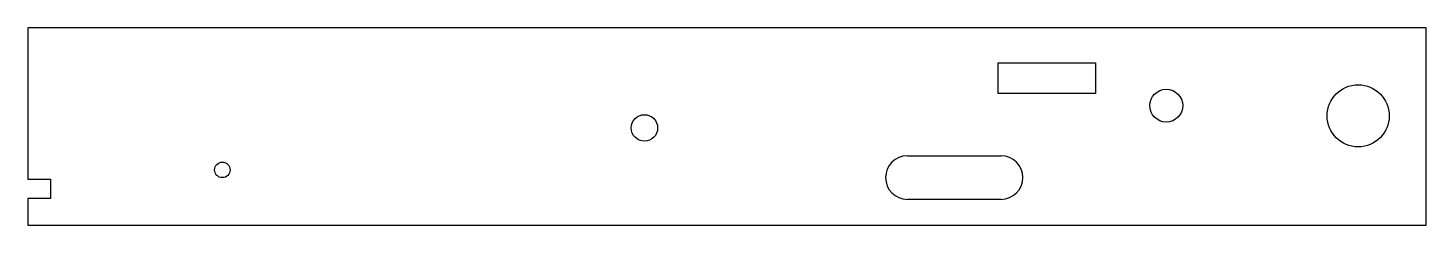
# Model space of a CAD drawing. Header units: millimetres. Extents: x 0 to 295, y 0 to 42.
import ezdxf

# ---------------------------------------------------------------- set-up
doc = ezdxf.new("R2010")
doc.units = ezdxf.units.MM
doc.layers.add('CUT', color=7, linetype='Continuous')

msp = doc.modelspace()

# ---------------------------------------------------------------- linework, layer by layer
at = {"layer": 'CUT'}
for p, q in [((294.73, 41.59), (0, 41.59)), ((0, 41.59), (0, 9.69)), ((294.73, 0), (294.73, 41.59)), ((204.5, 27.74), (204.5, 34.26)), ((204.5, 34.26), (225.02, 34.26)), ((225.02, 34.26), (225.02, 27.74)), ((225.02, 27.74), (204.5, 27.74)), ((185.39, 14.62), (205.15, 14.62)), ((0, 9.69), (4.77, 9.69)), ((4.77, 9.69), (4.77, 5.6)), ((4.77, 5.6), (0, 5.6)), ((0, 5.6), (0, 0)), ((205.15, 5.42), (185.39, 5.42)), ((0, 0), (294.73, 0))]:
    msp.add_line(p, q, dxfattribs=at)
for centre, radius in [((280.42, 23.04), 6.55), ((239.97, 25.19), 3.47), ((129.95, 20.49), 2.79), ((40.98, 11.65), 1.64)]:
    msp.add_circle(centre, radius, dxfattribs=at)
for centre, start, end in [((185.39, 10.02), 90, -90), ((205.15, 10.02), -90, 90)]:
    msp.add_arc(centre, 4.6, start, end, dxfattribs=at)

doc.saveas('drawing.dxf')
